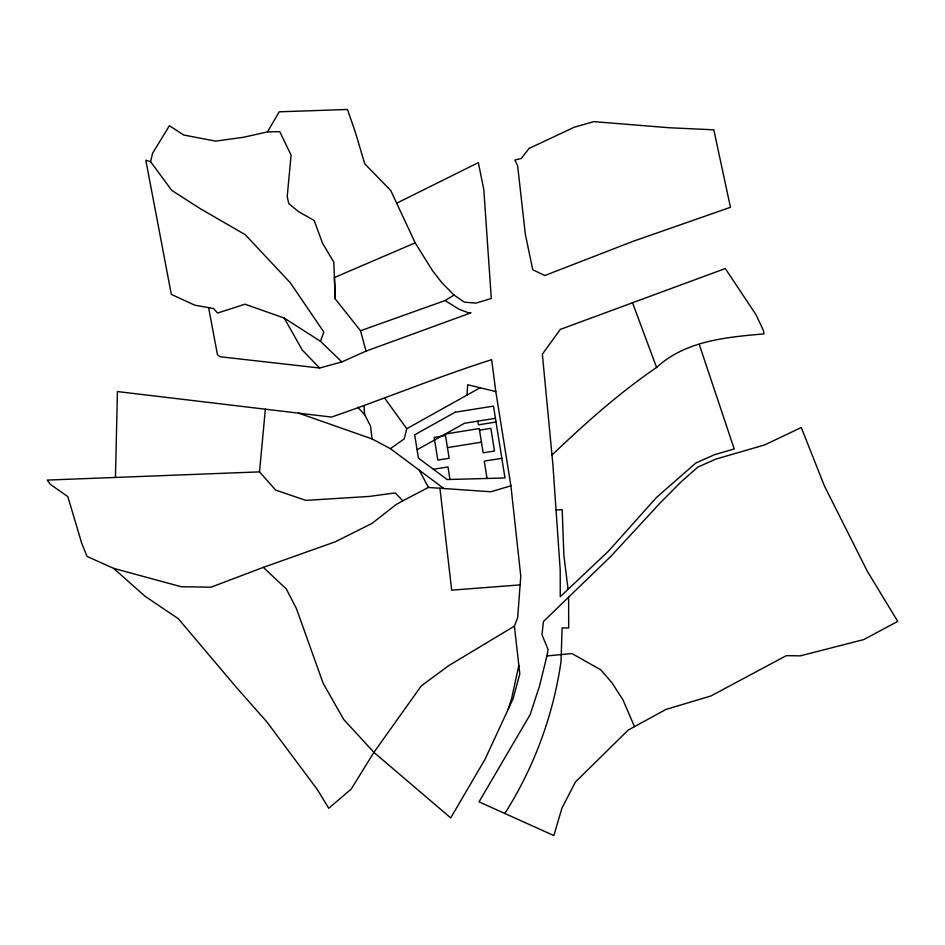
<?xml version="1.0" encoding="UTF-8"?>
<svg xmlns="http://www.w3.org/2000/svg" width="945" height="945" viewBox="0 0 945 945"><rect width="100%" height="100%" fill="white"/><g stroke="black" fill="none" stroke-linecap="round" stroke-linejoin="round"><path stroke-width="1.42" d="M115.455 477.438L117.416 391.561L331.53 417.076C385.087 398.601 437.559 376.901 491.66 359.667L495.806 391.561L510.902 485.789L520.766 576.072L517.683 617.593L514.399 626.145L519.809 673.88L513.111 698.662L485.08 759.213L450.718 817.897L373.913 752.374L343.744 719.511L323.202 683.4L296.352 608.438L286.276 588.936L263.312 567.378L210.995 587.199L181.204 586.739L113.589 568.347L87.023 556.451L81.672 543.151L67.827 496.609L50.321 484.324L47.25 480.084L259.509 471.874L275.739 490.136L305.92 500.389L369.129 496.444L395.175 492.912L402.842 500.791L428.404 487.455L490.939 491.778L510.902 485.789M466.936 395.116L467.692 384.733L495.806 391.561M259.509 471.874L265.356 409.185M518.852 665.374L511.777 697.835L508.304 709.045M546.931 655.936L548.088 649.569L541.981 634.709L543.446 621.503L611.273 555.92L659.492 503.65L680.92 481.985L697.859 467.102L715.625 459.164L764.659 444.93L801.254 427.506L824.453 486.025L867.451 571.536L897.75 621.397L863.754 639.576L800.297 655.854L786.346 655.641L711.053 695.91L665.918 709.447L628.177 730.095L575.34 782.094L561.968 808.093L553.829 835.545L479.032 801.856L530.18 714.562L539.595 685.727L546.931 655.936L571.938 653.55L600.76 669.84L611.817 682.573L622.909 699.772L634.497 726.646M341.866 361.911L320.485 341.31L323.816 332.014L290.304 282.791L245.298 234.726L200.34 208.703L171.766 190.394L150.586 161.701L152.594 153.255L169.403 125.709L183.72 135.029L215.661 141.112L243.597 137.249L267.435 131.91L279.755 131.627L291.095 155.134L287.209 196.607L288.78 203.529L298.372 211.55L314.177 220.48L322.564 243.326L333.786 262.084L335.274 298.951L360.517 330.762L366.046 351.103L341.866 361.911L319.693 368.018L220.256 356.773L217.445 354.694L208.621 307.645M480.131 387.757L406.752 428.723L404.165 438.964L390.391 448.662L372.046 438.905L298.667 413.154M267.435 131.91L279.224 111.817L347.453 109.455L354.907 130.835L364.77 163.828L390.746 190.512L415.174 242.853L432.715 270.967L441.953 282.815L454.025 295.053L464.408 302.176L475.985 303.109L491.294 298.455L483.816 189.626L478.335 162.646L396.487 203.305M504.784 813.456L506.095 811.495A388.135 388.135 0 0 0 545.135 728.595A388.867 388.867 0 0 0 561.011 661.654L562.11 627.893L568.677 627.976L568.63 597.145M551.986 455.029C584.943 423.596 618.845 393.203 656.586 367.463C685.491 340.684 726.634 337.188 764.032 333.88L763.395 330.455L756.095 314.862L725.287 268.545L560.302 329.403L542.359 354.186L552.86 464.184L560.22 570.178L560.267 596.673L608.403 551.218L656.48 497.46L695.733 463.074L714.29 454.769L734.218 448.969L699.265 344.429M360.517 330.762L445.083 300.557L454.025 295.053M514.399 626.145L448.591 665.717L421.281 685.893L373.913 752.374L351.197 789.087L328.754 808.294L317.544 789.866L266.892 721.933L236.427 687.452L178.333 618.703L144.975 596.212L113.589 568.347M402.842 500.791L395.979 504.654L372.035 523.4L335.416 541.745L263.312 567.378M417.076 449.749L464.515 423.265L495.44 418.316M415.174 242.853L334.412 277.546L335.274 298.951M366.046 351.103L470.976 312.819L468.614 312.878L459.093 309.251L445.083 300.557M496.03 422.025L478.442 424.848L477.851 421.127M445.52 435.598L434.18 437.417L437.818 460.085L449.147 458.266L445.26 434.015L479.269 428.558L483.155 452.82L494.495 451.001L490.857 428.333L479.528 430.152M447.446 447.611L481.454 442.165M433.389 469.275L447.989 466.936L449.997 479.469M501.854 458.301L484.253 461.125L487.041 478.465M520.116 584.884L451.686 590.153L439.921 488.246M556.038 510.028L562.192 509.674L563.881 555.365L568.075 589.302M150.586 161.701L145.802 160.166L171.328 294.415L194.8 305.176L213.464 308.507L217.61 313.043L244.979 304.207L284.232 318.075L320.485 341.31M390.391 448.662L443.831 488.518M319.693 368.018L302.246 350.004L284.232 318.075M357.635 407.177L364.616 414.595L370.57 426.148L372.046 438.905M384.709 398.176L406.752 428.723M419.379 470.279L428.404 487.455M632.429 302.483L656.586 367.463M364.014 405.901L364.616 414.595M529.094 148.412L521.262 158.476L514.871 160.059L517.659 165.895L525.29 233.947L532.744 269.774L544.852 275.515L632.926 241.365L730.461 207.309L713.806 129.819L669.143 127.74L593.826 121.633L574.43 127.15L529.094 148.412M455.053 412.268L414.678 434.818L418.411 458.101L447.162 479.54L504.996 477.969L493.479 406.114L455.053 412.268"/></g></svg>
